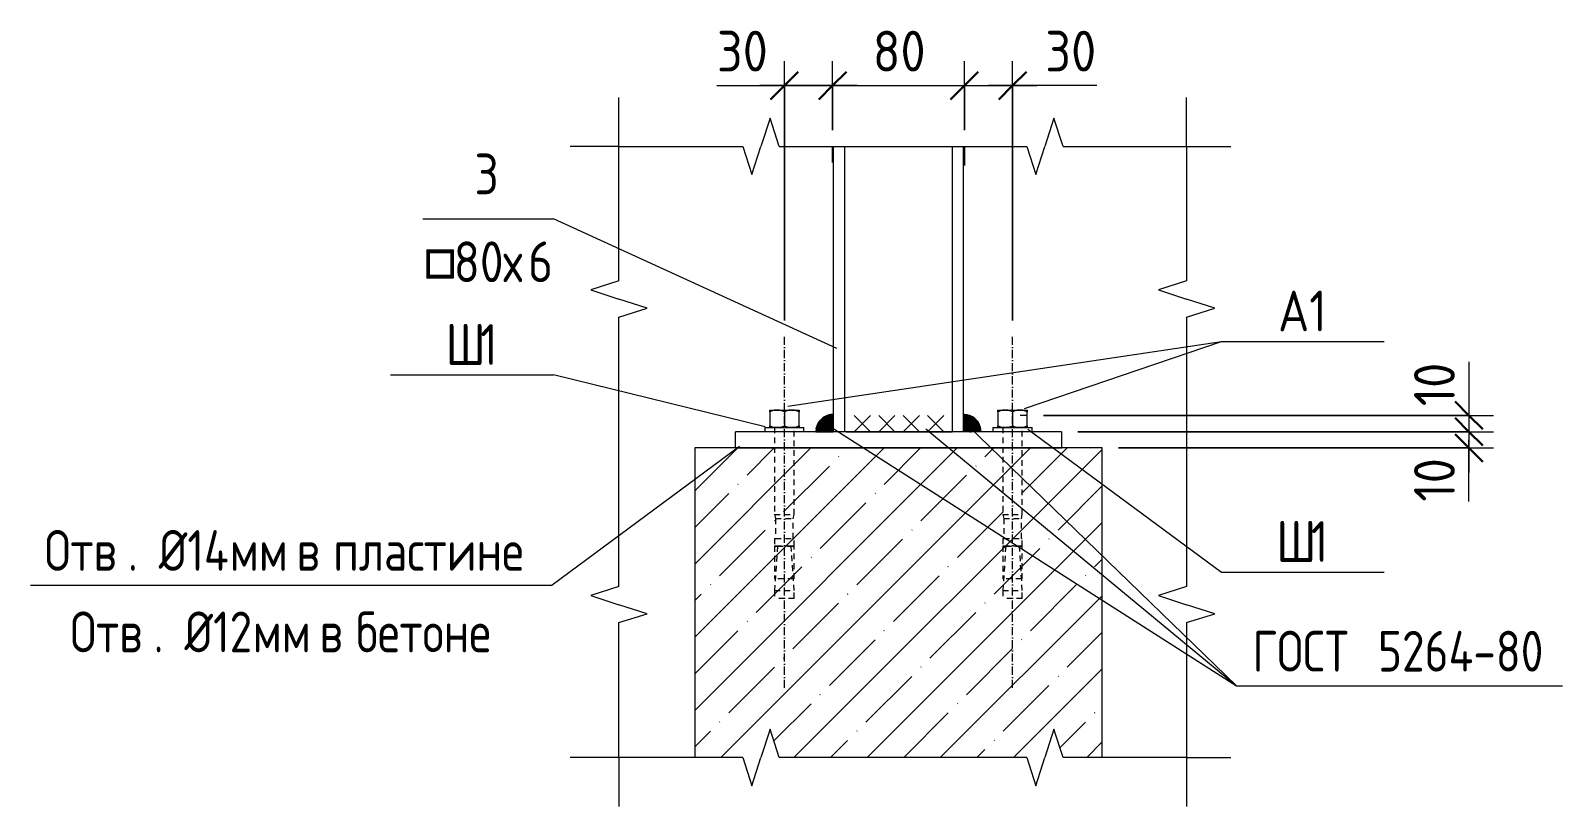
# Model space of a CAD drawing. Header units: millimetres. Extents: x 539 to 32806, y -1166 to 49726.
# Drawn here: x 26835 to 27775, y -220 to 256 of the extents above; entities that cross this region are included whole.
import ezdxf

# ---------------------------------------------------------------- set-up
doc = ezdxf.new("R2010")
doc.units = ezdxf.units.MM
doc.linetypes.add('01 Штриховая _4 мм_', pattern=[6, 3.5, -2.5])
doc.linetypes.add('02 Штрихпунктирная _5 мм_', pattern=[8, 5, -1.5, 0, -1.5])
for name, color, linetype, lineweight in [('AA_Dim', 7, 'Continuous', 9), ('AA_Dim-10', 7, 'Continuous', 9), ('AA_Linii', 7, 'Continuous', 9), ('AA_Oformlenie', 7, 'Continuous', 9), ('AA_Vinoska', 7, 'Continuous', 9), ('AF_Balki', 7, 'Continuous', 20), ('AF_Stena', 7, '01 Штриховая _4 мм_', 20), ('AF_Stena_Опалубка', 253, 'Continuous', 20), ('KR_Colonna_KG', 7, 'Continuous', 20), ('KR_Detal', 7, 'Continuous', 20)]:
    doc.layers.add(name, color=color, linetype=linetype, lineweight=lineweight)
doc.styles.add('GOST Common_3', font='GOST Common.ttf', dxfattribs={"width": 0.85, "height": 25})
doc.styles.add('ISOCPEUR_14', font='isocpeur.ttf', dxfattribs={"width": 0.9, "height": 25})
doc.styles.add('ISOCPEUR_15', font='isocpeur.ttf', dxfattribs={"width": 0.85, "height": 25})
doc.styles.add('ISOCPEUR_16', font='isocpeur.ttf', dxfattribs={"width": 0.85, "height": 25})
doc.dimstyles.new('00_Точн_3_знака__прозр__4', dxfattribs={"dimscale": 304.8, "dimtxt": 24.899529, "dimasz": 0.055774, "dimexe": 0.049213, "dimexo": 0.032808, "dimgap": 0.003281, "dimtad": 1, "dimdec": 3, "dimrnd": 0.001, "dimdsep": 46, "dimtxsty": 'ISOCPEUR_14', "dimblk1": 'OBLIQUE', "dimblk2": 'OBLIQUE', "dimsah": 1, "dimcen": 0.09, "dimdle": 0.049213, "dimazin": 0, "dimtfac": 1, "dimtdec": 4, "dimtix": 1, "dimtmove": 1, "dimatfit": 3, "dimfxl": 1, "dimtvp": 1, "dimtolj": 1, "dimtzin": 0, "dimlwd": 18, "dimlwe": 18, "dimarcsym": 2})
doc.dimstyles.new('05_Округл_1мм__прозр__4', dxfattribs={"dimscale": 304.8, "dimtxt": 24.899529, "dimasz": 0.055774, "dimexe": 0.049213, "dimexo": 0.032808, "dimgap": 0.003281, "dimtad": 1, "dimdec": 0, "dimdsep": 46, "dimtxsty": 'ISOCPEUR_14', "dimblk1": 'OBLIQUE', "dimblk2": 'OBLIQUE', "dimsah": 1, "dimcen": 0.09, "dimdle": 0.049213, "dimazin": 0, "dimtfac": 1, "dimtdec": 4, "dimtix": 1, "dimtmove": 1, "dimatfit": 3, "dimfxl": 1, "dimtvp": 1, "dimtolj": 1, "dimtzin": 0, "dimlwd": 18, "dimlwe": 18, "dimarcsym": 2})
doc.dimstyles.new('05_Округл_5мм__прозр_', dxfattribs={"dimscale": 304.8, "dimtxt": 24.899529, "dimasz": 0.055774, "dimexe": 0.049213, "dimexo": 0.032808, "dimgap": 0.003281, "dimtad": 1, "dimdec": 0, "dimrnd": 5, "dimdsep": 46, "dimtxsty": 'ISOCPEUR_14', "dimblk1": 'OBLIQUE', "dimblk2": 'OBLIQUE', "dimsah": 1, "dimcen": 0.09, "dimdle": 0.049213, "dimazin": 0, "dimtfac": 1, "dimtdec": 4, "dimtix": 1, "dimtmove": 0, "dimatfit": 3, "dimfxl": 1, "dimtvp": 1, "dimtolj": 1, "dimtzin": 0, "dimlwd": 18, "dimlwe": 18, "dimarcsym": 2})

# ---------------------------------------------------------------- blocks, each defined once
blk = doc.blocks.new('243_Профиль гнутый сварной квадратный _НесКол_2ур_ - 80х6-4232274-Сечение а-а')
at = {"layer": 'KR_Colonna_KG'}
for p, q in [((3845.06, 185.16), (3845.06, 10)), ((3852.06, 10), (3852.06, 185.16)), ((3918.06, 185.16), (3918.06, 10)), ((3925.06, 10), (3925.06, 185.16)), ((3851.98, 10), (3845.06, 10)), ((3857.06, 10), (3852.07, 10)), ((3913.06, 10), (3857.06, 10)), ((3918.05, 10), (3913.06, 10)), ((3925.06, 10), (3918.15, 10))]:
    blk.add_line(p, q, dxfattribs=at)
blk = doc.blocks.new('354_Прокат полоса лист широкополосный ГОСТ 103-2006_ГОСТ 19903-2015_ГОСТ 82-70 _НесКаркас_РабПлоск_ - 354_Прокат полоса лист широкополосный ГОСТ 103-2006_ГОСТ 19903-2015_ГОСТ 82-70 _НесКаркас_РабПлоск_-4176979-Сечение а-а')
at = {"layer": 'AF_Balki'}
for p, q in [((3785.06, 0), (3785.06, 10)), ((3985.06, 10), (3785.06, 10)), ((3985.06, 10), (3985.06, 0)), ((3785.06, 0), (3985.06, 0))]:
    blk.add_line(p, q, dxfattribs=at)
blk = doc.blocks.new('354_Шайба_ГОСТ 11371-78_СоедНесК_РабПлоск_ - Шайба_ГОСТ 11371-78-3940405-Сечение а-а')
at = {"layer": 'KR_Detal', "lineweight": 9}
for p, q in [((3943.06, 12.5), (3943.06, 10)), ((3943.06, 12.5), (3967.06, 12.5)), ((3946.58, 10), (3943.06, 10)), ((3967.06, 10), (3946.64, 10)), ((3967.06, 10), (3967.06, 12.5))]:
    blk.add_line(p, q, dxfattribs=at)
blk = doc.blocks.new('354_Шайба_ГОСТ 11371-78_СоедНесК_РабПлоск_ - Шайба_ГОСТ 11371-78-V39-Сечение а-а')
at = {"layer": 'KR_Detal', "lineweight": 9}
for p, q in [((3803.06, 12.5), (3803.06, 10)), ((3803.06, 12.5), (3827.06, 12.5)), ((3827.06, 10), (3803.06, 10)), ((3827.06, 10), (3827.06, 12.5))]:
    blk.add_line(p, q, dxfattribs=at)
blk = doc.blocks.new('354_Анкер клиновой _СоедНесК_РабПлоск_ - M12x120_20-3940024-Сечение а-а')
at = {"layer": 'KR_Detal', "lineweight": 9}
for p, q in [((3946.06, 23.3), (3950.56, 23.3)), ((3946.06, 22.12), (3946.06, 13.68)), ((3950.88, 23.3), (3955.06, 23.3)), ((3955.06, 23.3), (3959.24, 23.3)), ((3955.06, 22.12), (3955.06, 13.68)), ((3959.56, 23.3), (3964.06, 23.3)), ((3964.06, 13.68), (3964.06, 22.12)), ((3950.56, 12.5), (3946.06, 12.5)), ((3955.06, 12.5), (3950.88, 12.5)), ((3959.24, 12.5), (3955.06, 12.5)), ((3964.06, 12.5), (3959.6, 12.5))]:
    blk.add_line(p, q, dxfattribs=at)
at = {"layer": 'KR_Detal', "linetype": '01 Штриховая _4 мм_', "lineweight": 9}
for p, q in [((3949.06, 12.5), (3949.06, -40.9)), ((3961.06, -40.9), (3961.06, 12.5)), ((3949.06, -40.9), (3949.66, -43.3)), ((3949.07, -40.9), (3961.05, -40.9)), ((3949.66, -43.3), (3949.66, -55.5)), ((3949.66, -43.3), (3960.46, -43.3)), ((3960.46, -43.3), (3961.06, -40.9)), ((3960.46, -55.5), (3960.46, -43.3)), ((3949.06, -55.5), (3949.06, -60.3)), ((3949.06, -55.5), (3949.57, -55.5)), ((3949.68, -55.5), (3960.45, -55.5)), ((3960.56, -55.5), (3961.06, -55.5)), ((3961.06, -60.3), (3961.06, -55.5)), ((3949.06, -60.3), (3949.06, -80.3)), ((3949.06, -60.3), (3950.82, -60.3)), ((3950.86, -60.3), (3949.06, -87.5)), ((3950.82, -60.3), (3949.06, -60.3)), ((3950.9, -60.3), (3959.22, -60.3)), ((3959.22, -60.3), (3950.9, -60.3)), ((3961.06, -87.5), (3959.26, -60.3)), ((3959.3, -60.3), (3961.06, -60.3)), ((3961.06, -60.3), (3959.3, -60.3)), ((3961.06, -80.3), (3961.06, -60.3)), ((3949.44, -80.3), (3949.06, -80.3)), ((3960.58, -80.3), (3949.54, -80.3)), ((3961.06, -80.3), (3960.68, -80.3)), ((3949.06, -87.5), (3949.06, -92.3)), ((3961.06, -92.3), (3949.06, -92.3)), ((3949.07, -87.5), (3961.05, -87.5)), ((3961.06, -92.3), (3961.06, -87.5))]:
    blk.add_line(p, q, dxfattribs=at)
at = {"layer": 'KR_Detal', "lineweight": 9}
for points in [[(3950.56, 23.3), (3949.77, 23.3), (3948.24, 23.1), (3946.77, 22.51), (3946.06, 22.12)], [(3946.06, 22.12), (3946.06, 22.51), (3946.06, 23.1), (3946.06, 23.3), (3946.06, 23.3)], [(3955.06, 22.12), (3954.35, 22.51), (3952.89, 23.1), (3951.35, 23.3), (3950.56, 23.3)], [(3959.56, 23.3), (3958.77, 23.3), (3957.24, 23.1), (3955.77, 22.51), (3955.06, 22.12)], [(3964.06, 22.12), (3963.35, 22.51), (3961.89, 23.1), (3960.35, 23.3), (3959.56, 23.3)], [(3964.06, 23.3), (3964.06, 23.3), (3964.06, 23.1), (3964.06, 22.51), (3964.06, 22.12)], [(3946.06, 13.68), (3946.77, 13.29), (3948.24, 12.7), (3949.77, 12.5), (3950.56, 12.5)], [(3946.06, 12.5), (3946.06, 12.5), (3946.06, 12.7), (3946.06, 13.29), (3946.06, 13.68)], [(3950.56, 12.5), (3951.35, 12.5), (3952.89, 12.7), (3954.35, 13.29), (3955.06, 13.68)], [(3955.06, 13.68), (3955.77, 13.29), (3957.24, 12.7), (3958.77, 12.5), (3959.56, 12.5)], [(3959.56, 12.5), (3960.35, 12.5), (3961.89, 12.7), (3963.35, 13.29), (3964.06, 13.68)], [(3964.06, 13.68), (3964.06, 13.29), (3964.06, 12.7), (3964.06, 12.5), (3964.06, 12.5)]]:
    blk.add_open_spline(points, degree=3, dxfattribs=at)
blk = doc.blocks.new('354_Анкер клиновой _СоедНесК_РабПлоск_ - M12x120_20-V38-Сечение а-а')
at = {"layer": 'KR_Detal', "lineweight": 9}
for p, q in [((3806.06, 23.3), (3810.56, 23.3)), ((3806.06, 22.12), (3806.06, 13.68)), ((3810.88, 23.3), (3815.06, 23.3)), ((3815.06, 23.3), (3819.24, 23.3)), ((3815.06, 22.12), (3815.06, 13.68)), ((3819.56, 23.3), (3824.06, 23.3)), ((3824.06, 13.68), (3824.06, 22.12)), ((3810.56, 12.5), (3806.06, 12.5)), ((3815.06, 12.5), (3810.88, 12.5)), ((3819.24, 12.5), (3815.06, 12.5)), ((3824.06, 12.5), (3819.56, 12.5))]:
    blk.add_line(p, q, dxfattribs=at)
at = {"layer": 'KR_Detal', "linetype": '01 Штриховая _4 мм_', "lineweight": 9}
for p, q in [((3809.06, 12.5), (3809.06, -40.9)), ((3821.06, -40.9), (3821.06, 12.5)), ((3809.06, -40.9), (3809.66, -43.3)), ((3809.07, -40.9), (3821.05, -40.9)), ((3809.66, -43.3), (3809.66, -55.5)), ((3809.66, -43.3), (3820.46, -43.3)), ((3820.46, -43.3), (3821.06, -40.9)), ((3820.46, -55.5), (3820.46, -43.3)), ((3809.06, -55.5), (3809.06, -60.3)), ((3809.06, -55.5), (3809.57, -55.5)), ((3809.68, -55.5), (3820.45, -55.5)), ((3820.56, -55.5), (3821.06, -55.5)), ((3821.06, -60.3), (3821.06, -55.5)), ((3809.06, -60.3), (3809.06, -80.3)), ((3809.06, -60.3), (3810.82, -60.3)), ((3810.86, -60.3), (3809.06, -87.5)), ((3810.82, -60.3), (3809.06, -60.3)), ((3810.9, -60.3), (3819.22, -60.3)), ((3819.22, -60.3), (3810.9, -60.3)), ((3821.06, -87.5), (3819.26, -60.3)), ((3819.3, -60.3), (3821.06, -60.3)), ((3821.06, -60.3), (3819.3, -60.3)), ((3821.06, -80.3), (3821.06, -60.3)), ((3809.44, -80.3), (3809.06, -80.3)), ((3820.58, -80.3), (3809.54, -80.3)), ((3821.06, -80.3), (3820.68, -80.3)), ((3809.06, -87.5), (3809.06, -92.3)), ((3821.06, -92.3), (3809.06, -92.3)), ((3809.07, -87.5), (3821.05, -87.5)), ((3821.06, -92.3), (3821.06, -87.5))]:
    blk.add_line(p, q, dxfattribs=at)
at = {"layer": 'KR_Detal', "lineweight": 9}
for points in [[(3810.56, 23.3), (3809.77, 23.3), (3808.24, 23.1), (3806.77, 22.51), (3806.06, 22.12)], [(3806.06, 22.12), (3806.06, 22.51), (3806.06, 23.1), (3806.06, 23.3), (3806.06, 23.3)], [(3815.06, 22.12), (3814.35, 22.51), (3812.89, 23.1), (3811.35, 23.3), (3810.56, 23.3)], [(3819.56, 23.3), (3818.77, 23.3), (3817.24, 23.1), (3815.77, 22.51), (3815.06, 22.12)], [(3824.06, 22.12), (3823.35, 22.51), (3821.89, 23.1), (3820.35, 23.3), (3819.56, 23.3)], [(3824.06, 23.3), (3824.06, 23.3), (3824.06, 23.1), (3824.06, 22.51), (3824.06, 22.12)], [(3806.06, 13.68), (3806.77, 13.29), (3808.24, 12.7), (3809.77, 12.5), (3810.56, 12.5)], [(3806.06, 12.5), (3806.06, 12.5), (3806.06, 12.7), (3806.06, 13.29), (3806.06, 13.68)], [(3810.56, 12.5), (3811.35, 12.5), (3812.89, 12.7), (3814.35, 13.29), (3815.06, 13.68)], [(3815.06, 13.68), (3815.77, 13.29), (3817.24, 12.7), (3818.77, 12.5), (3819.56, 12.5)], [(3819.56, 12.5), (3820.35, 12.5), (3821.89, 12.7), (3823.35, 13.29), (3824.06, 13.68)], [(3824.06, 13.68), (3824.06, 13.29), (3824.06, 12.7), (3824.06, 12.5), (3824.06, 12.5)]]:
    blk.add_open_spline(points, degree=3, dxfattribs=at)
blk = doc.blocks.new('011_Прямоугольник обрыва _ЭлУзла_ - 011_Прямоугольник обрыва _ЭлУзла_-4175682-Сечение а-а')
at = {"layer": 'AA_Oformlenie'}
for p, q in [((3713.58, 102.63), (3713.58, 185.16)), ((3713.58, 185.16), (3789.64, 185.16)), ((3811.91, 185.16), (3963.78, 185.16)), ((3986.04, 185.16), (4061.85, 185.16)), ((4061.85, 185.16), (4061.85, 102.63)), ((3713.58, -84.95), (3713.58, 80.37)), ((4061.85, 80.37), (4061.85, -84.95)), ((3713.58, -190), (3713.58, -107.21)), ((4061.85, -107.21), (4061.85, -190)), ((3789.64, -190), (3713.58, -190)), ((3963.78, -190), (3811.91, -190)), ((4061.85, -190), (3986.04, -190))]:
    blk.add_line(p, q, dxfattribs=at)
blk = doc.blocks.new('Последовательность узлов - Сплошная 2мм М5-2304530-Сечение а-а')
at = {"layer": 'AA_Oformlenie'}
for p, q in [((3857.93, 20), (3867.93, 10)), ((3867.93, 20), (3857.93, 10)), ((3872.93, 20), (3882.93, 10)), ((3882.93, 20), (3872.93, 10)), ((3887.93, 20), (3897.93, 10)), ((3897.93, 20), (3887.93, 10)), ((3902.93, 20), (3912.93, 10)), ((3912.93, 20), (3902.93, 10)), ((3852.93, 10), (3872.93, 10)), ((3867.93, 10), (3887.93, 10)), ((3882.93, 10), (3902.93, 10)), ((3897.93, 10), (3917.93, 10))]:
    blk.add_line(p, q, dxfattribs=at)
blk = doc.blocks.new('DIMBLOCK54-Сечение а-а')
at = {"layer": 'AA_Dim-10', "lineweight": 18}
for p, q in [((27327.02, 195.16), (27327.02, 237.45)), ((27407.88, 195.16), (27407.88, 237.45)), ((27312.02, 222.45), (27422.88, 222.45)), ((27327.02, 222.45), (27327.02, 195.16)), ((27407.88, 222.45), (27407.88, 195.16))]:
    blk.add_line(p, q, dxfattribs=at)
at = {"layer": 'AA_Dim-10', "lineweight": 30}
for p, q in [((27327.02, 222.45), (27335.52, 230.95)), ((27407.88, 222.45), (27416.38, 230.95)), ((27327.02, 222.45), (27318.52, 213.95)), ((27407.88, 222.45), (27399.38, 213.95))]:
    blk.add_line(p, q, dxfattribs=at)
at = {"layer": 'AA_Dim-10', "color": 0, "lineweight": 18, "insert": (27351.65, 256.11), "char_height": 25, "width": 37.9239, "attachment_point": 1, "line_spacing_factor": 1.149209, "style": 'ISOCPEUR_14'}
blk.add_mtext('80', dxfattribs=at)
blk = doc.blocks.new('_Oblique')
at = {"color": 0, "linetype": 'ByBlock', "lineweight": -2}
blk.add_line((-0.5, -0.5), (0.5, 0.5), dxfattribs=at)
blk = doc.blocks.new('DIMBLOCK55-Сечение а-а')
at = {"layer": 'AA_Dim-10', "lineweight": 18}
for p, q in [((27407.88, 195.16), (27407.88, 237.45)), ((27437.41, 78.3), (27437.41, 237.45)), ((27392.88, 222.45), (27452.41, 222.45)), ((27407.88, 222.45), (27407.88, 195.16)), ((27447.49, 222.45), (27422.65, 222.45)), ((27437.41, 222.45), (27437.41, 78.3)), ((27489.1, 222.45), (27447.49, 222.45))]:
    blk.add_line(p, q, dxfattribs=at)
at = {"layer": 'AA_Dim-10', "lineweight": 30}
for p, q in [((27407.88, 222.45), (27416.38, 230.95)), ((27437.41, 222.45), (27445.91, 230.95)), ((27407.88, 222.45), (27399.38, 213.95)), ((27437.41, 222.45), (27428.91, 213.95))]:
    blk.add_line(p, q, dxfattribs=at)
at = {"layer": 'AA_Dim-10', "color": 0, "lineweight": 18, "insert": (27457.49, 256.11), "char_height": 25, "width": 37.9239, "attachment_point": 1, "line_spacing_factor": 1.149209, "style": 'ISOCPEUR_14'}
blk.add_mtext('30', dxfattribs=at)
blk = doc.blocks.new('DIMBLOCK56-Сечение а-а')
at = {"layer": 'AA_Dim-10', "lineweight": 18}
for p, q in [((27297.41, 78.3), (27297.41, 237.45)), ((27327.02, 195.16), (27327.02, 237.45)), ((27256.03, 222.45), (27297.64, 222.45)), ((27342.02, 222.45), (27282.41, 222.45)), ((27297.41, 222.45), (27297.41, 78.3)), ((27297.64, 222.45), (27312.22, 222.45)), ((27327.02, 222.45), (27327.02, 195.16))]:
    blk.add_line(p, q, dxfattribs=at)
at = {"layer": 'AA_Dim-10', "lineweight": 30}
for p, q in [((27297.41, 222.45), (27305.91, 230.95)), ((27327.02, 222.45), (27335.52, 230.95)), ((27297.41, 222.45), (27288.91, 213.95)), ((27327.02, 222.45), (27318.52, 213.95))]:
    blk.add_line(p, q, dxfattribs=at)
at = {"layer": 'AA_Dim-10', "color": 0, "lineweight": 18, "insert": (27256.03, 256.11), "char_height": 25, "width": 37.9239, "attachment_point": 1, "line_spacing_factor": 1.149209, "style": 'ISOCPEUR_14'}
blk.add_mtext('30', dxfattribs=at)
blk = doc.blocks.new('010_Текст с выноской - Текст 2 строки-3030202-Сечение а-а')
at = {"layer": 'AA_Vinoska'}
blk.add_line((4092.41, -146.07), (4292.41, -146.07), dxfattribs=at)
blk = doc.blocks.new('010_Текст с выноской - Текст 2 строки-4176966-Сечение а-а')
at = {"layer": 'AA_Vinoska'}
blk.add_line((3352.58, -84.23), (3672.58, -84.23), dxfattribs=at)
blk = doc.blocks.new('043_М_КолонныКМ - Позиция_дп8-4163876-Сечение а-а')
at = {"layer": 'AA_Vinoska'}
blk.add_line((3593.27, 140.67), (3673.27, 140.67), dxfattribs=at)
blk = doc.blocks.new('044_М_Универсальная с полкой - Марка-3031129-Сечение а-а')
at = {"layer": 'AA_Vinoska'}
blk.add_line((4083.16, 65.39), (4183.16, 65.39), dxfattribs=at)
blk = doc.blocks.new('DIMBLOCK57-Сечение а-а')
at = {"layer": 'AA_Dim-10', "lineweight": 18}
for p, q in [((27717.42, 52.93), (27717.42, 15.64)), ((27717.42, 35), (27717.42, 10)), ((27456.41, 20), (27732.42, 20)), ((27717.42, 20), (27456.41, 20)), ((27477.41, 10), (27732.42, 10)), ((27717.42, 10), (27477.41, 10)), ((27717.42, 15.64), (27717.42, 15))]:
    blk.add_line(p, q, dxfattribs=at)
at = {"layer": 'AA_Dim-10', "lineweight": 30}
for p, q in [((27717.42, 20), (27708.92, 28.5)), ((27717.42, 20), (27725.92, 11.5)), ((27717.42, 10), (27708.92, 18.5)), ((27717.42, 10), (27725.92, 1.5))]:
    blk.add_line(p, q, dxfattribs=at)
at = {"layer": 'AA_Dim-10', "color": 0, "lineweight": 18, "insert": (27683.76, 25.64), "char_height": 25, "width": 32.7525, "attachment_point": 1, "rotation": 90, "line_spacing_factor": 1.149209, "style": 'ISOCPEUR_14'}
blk.add_mtext('10', dxfattribs=at)
blk = doc.blocks.new('DIMBLOCK58-Сечение а-а')
at = {"layer": 'AA_Dim-10', "lineweight": 18}
for p, q in [((27477.41, 10), (27732.42, 10)), ((27717.42, 10), (27477.41, 10)), ((27717.42, 10), (27717.42, -15)), ((27502.41, 0), (27732.42, 0)), ((27717.42, 0), (27502.41, 0)), ((27717.42, 4.36), (27717.42, 5)), ((27717.42, -32.93), (27717.42, 4.36))]:
    blk.add_line(p, q, dxfattribs=at)
at = {"layer": 'AA_Dim-10', "lineweight": 30}
for p, q in [((27717.42, 10), (27708.92, 18.5)), ((27717.42, 10), (27725.92, 1.5)), ((27717.42, 0), (27708.92, 8.5)), ((27717.42, 0), (27725.92, -8.5))]:
    blk.add_line(p, q, dxfattribs=at)
at = {"layer": 'AA_Dim-10', "color": 0, "lineweight": 18, "insert": (27683.76, -32.93), "char_height": 25, "width": 32.7525, "attachment_point": 1, "rotation": 90, "line_spacing_factor": 1.149209, "style": 'ISOCPEUR_14'}
blk.add_mtext('10', dxfattribs=at)

msp = doc.modelspace()

# ---------------------------------------------------------------- hatches: boundary and pattern name
at = {"layer": 'AA_Oformlenie'}
for points in [[(27317.1324, 10), (27327.4116, 10), (27327.4116, 20.6418), (27324.6573, 20.2792), (27322.0907, 19.216), (27319.8867, 17.5249), (27318.1955, 15.3209), (27317.1324, 12.7543), (27316.7698, 10)], [(27412.7325, 10), (27418.0534, 10), (27417.6907, 12.7543), (27416.6276, 15.3209), (27414.9365, 17.5249), (27412.7325, 19.216), (27410.1659, 20.2792), (27407.4116, 20.6418), (27407.4116, 10), (27410.1659, 10)]]:
    msp.add_hatch(color=250, dxfattribs=at).paths.add_polyline_path(points)
at = {"layer": 'AF_Stena', "linetype": 'Continuous', "lineweight": 9}
h = msp.add_hatch(dxfattribs=at)
h.set_pattern_fill('FP_5', color=256, style=0, pattern_type=2)
h.set_pattern_definition([(45, (27364.28, -1071.925), (-22.4506, 22.4506), []), (45, (27386.73, -1071.925), (-22.4506, 22.4506), [39.687, -7.937, 0.3353, -7.602])])
h.paths.add_polyline_path([(27468.3925, -190), (27492.4116, -190), (27492.4116, 0), (27242.4116, 0), (27242.4116, -190), (27271.9944, -190), (27271.9944, -181.9689), (27282.9944, -181.9689), (27282.9944, -190), (27288.6253, -172.67), (27294.2562, -190), (27446.1308, -190), (27446.1308, -181.9689), (27457.1308, -181.9689), (27457.1308, -190), (27462.7617, -172.67), (27465.7831, -181.9689)])

# ---------------------------------------------------------------- linework, layer by layer
at = {"layer": 'AA_Linii'}
for p, q in [((27327.0205, 175.3315), (27327.0205, 185.1596)), ((27407.8849, 185.1596), (27407.8849, 173.3813)), ((27327.4116, 10), (27327.4116, 20.6418)), ((27407.4116, 10), (27407.4116, 20.6418)), ((27446.4116, 20), (27442.0656, 20)), ((27316.7698, 10), (27327.4116, 10)), ((27418.0534, 10), (27407.4116, 10))]:
    msp.add_line(p, q, dxfattribs=at)
at = {"layer": 'AA_Linii', "linetype": '02 Штрихпунктирная _5 мм_', "lineweight": 20}
for p, q in [((27297.4116, -147.3), (27297.4116, 68.3)), ((27437.4116, -147.3), (27437.4116, 68.3)), ((27327.4116, 20.6418), (27327.4116, 10)), ((27407.4116, 20.6418), (27407.4116, 10)), ((27316.7698, 10), (27327.4116, 10)), ((27418.0534, 10), (27407.4116, 10))]:
    msp.add_line(p, q, dxfattribs=at)
at = {"layer": 'AA_Linii'}
for centre, start, end in [((27327.4116, 10), 90, 180), ((27407.4116, 10), 360, 90)]:
    msp.add_arc(centre, 10.6418, start, end, dxfattribs=at)
at = {"layer": 'AA_Linii', "linetype": '02 Штрихпунктирная _5 мм_', "lineweight": 20}
for centre, start, end in [((27327.4116, 10), 90, 180), ((27407.4116, 10), 360, 90)]:
    msp.add_arc(centre, 10.6418, start, end, dxfattribs=at)
at = {"layer": 'AA_Vinoska'}
for p, q in [((27195.9262, 185.1596), (27195.9262, 215.1596)), ((27544.199, 185.1596), (27544.199, 215.1596)), ((27288.6253, 202.4896), (27282.9944, 185.1596)), ((27294.2562, 185.1596), (27288.6253, 202.4896)), ((27462.7617, 202.4896), (27457.1308, 185.1596)), ((27468.3925, 185.1596), (27462.7617, 202.4896)), ((27195.9262, 185.1596), (27165.9262, 185.1596)), ((27271.9944, 185.1596), (27277.4944, 167.8391)), ((27277.4944, 167.8391), (27282.9944, 185.1596)), ((27446.1308, 185.1596), (27451.6308, 167.8391)), ((27451.6308, 167.8391), (27457.1308, 185.1596)), ((27544.199, 185.1596), (27571.4013, 185.1596)), ((27329.5045, 60.9864), (27155.824, 140.6675)), ((27195.9262, 102.6314), (27178.5962, 97.0006)), ((27178.5962, 97.0006), (27195.9262, 91.3697)), ((27544.199, 102.6314), (27526.869, 97.0006)), ((27526.869, 97.0006), (27544.199, 91.3697)), ((27213.2468, 85.8697), (27195.9262, 91.3697)), ((27195.9262, 80.3697), (27213.2468, 85.8697)), ((27561.5195, 85.8697), (27544.199, 91.3697)), ((27544.199, 80.3697), (27561.5195, 85.8697)), ((27299.599, 25.6057), (27565.5129, 65.3881)), ((27444.7698, 24.2098), (27565.5129, 65.3881)), ((27285.6402, 13.0428), (27155.824, 44.7989)), ((27323.8185, 14.2046), (27574.7602, -146.0721)), ((27384.2796, 11.6969), (27574.7602, -146.0721)), ((27410.0998, 13.567), (27574.7602, -146.0721)), ((27446.8636, 11.6469), (27565.5129, -76.144)), ((27269.8217, 0.8488), (27154.9316, -84.2297)), ((27195.9262, -84.9484), (27178.5962, -90.5792)), ((27178.5962, -90.5792), (27195.9262, -96.2101)), ((27544.199, -84.9484), (27526.869, -90.5792)), ((27526.869, -90.5792), (27544.199, -96.2101)), ((27213.2468, -101.7101), (27195.9262, -96.2101)), ((27195.9262, -107.2101), (27213.2468, -101.7101)), ((27561.5195, -101.7101), (27544.199, -96.2101)), ((27544.199, -107.2101), (27561.5195, -101.7101)), ((27288.6253, -172.67), (27282.9944, -190)), ((27294.2562, -190), (27288.6253, -172.67)), ((27462.7617, -172.67), (27457.1308, -190)), ((27468.3925, -190), (27462.7617, -172.67)), ((27195.9262, -190), (27165.9262, -190)), ((27195.9262, -190), (27195.9262, -220)), ((27271.9944, -190), (27277.4944, -207.3205)), ((27277.4944, -207.3205), (27282.9944, -190)), ((27446.1308, -190), (27451.6308, -207.3205)), ((27451.6308, -207.3205), (27457.1308, -190)), ((27544.199, -190), (27571.4013, -190)), ((27544.199, -190), (27544.199, -220))]:
    msp.add_line(p, q, dxfattribs=at)
at = {"layer": 'AF_Stena_Опалубка'}
for p, q in [((27242.4116, 0), (27242.4116, -190)), ((27492.4116, 0), (27242.4116, 0)), ((27492.4116, -190), (27492.4116, 0))]:
    msp.add_line(p, q, dxfattribs=at)

# ---------------------------------------------------------------- block references
at = {"layer": 'AA_Oformlenie'}
for name in ['011_Прямоугольник обрыва _ЭлУзла_ - 011_Прямоугольник обрыва _ЭлУзла_-4175682-Сечение а-а', 'Последовательность узлов - Сплошная 2мм М5-2304530-Сечение а-а']:
    msp.add_blockref(name, (23482.3497, 0), dxfattribs=at)
at = {"layer": 'AA_Vinoska'}
for name, p in [('043_М_КолонныКМ - Позиция_дп8-4163876-Сечение а-а', (23482.3497, 0)), ('044_М_Универсальная с полкой - Марка-3031129-Сечение а-а', (23482.3497, 0)), ('044_М_Универсальная с полкой - Марка-3031129-Сечение а-а', (23482.3497, 0)), ('044_М_Универсальная с полкой - Марка-3031129-Сечение а-а', (22972.6608, -20.5891)), ('010_Текст с выноской - Текст 2 строки-4176966-Сечение а-а', (23482.3497, 0)), ('044_М_Универсальная с полкой - Марка-3031129-Сечение а-а', (23482.3497, -141.5321)), ('010_Текст с выноской - Текст 2 строки-3030202-Сечение а-а', (23482.3497, 0))]:
    msp.add_blockref(name, p, dxfattribs=at)
at = {"layer": 'AF_Balki'}
msp.add_blockref('354_Прокат полоса лист широкополосный ГОСТ 103-2006_ГОСТ 19903-2015_ГОСТ 82-70 _НесКаркас_РабПлоск_ - 354_Прокат полоса лист широкополосный ГОСТ 103-2006_ГОСТ 19903-2015_ГОСТ 82-70 _НесКаркас_РабПлоск_-4176979-Сечение а-а', (23482.3497, 0), dxfattribs=at)
at = {"layer": 'KR_Colonna_KG'}
msp.add_blockref('243_Профиль гнутый сварной квадратный _НесКол_2ур_ - 80х6-4232274-Сечение а-а', (23482.3497, 0), dxfattribs=at)
at = {"layer": 'KR_Detal', "linetype": '01 Штриховая _4 мм_', "lineweight": 9}
for name in ['354_Анкер клиновой _СоедНесК_РабПлоск_ - M12x120_20-V38-Сечение а-а', '354_Анкер клиновой _СоедНесК_РабПлоск_ - M12x120_20-3940024-Сечение а-а']:
    msp.add_blockref(name, (23482.3497, 0), dxfattribs=at)
at = {"layer": 'KR_Detal', "lineweight": 9}
for name in ['354_Шайба_ГОСТ 11371-78_СоедНесК_РабПлоск_ - Шайба_ГОСТ 11371-78-V39-Сечение а-а', '354_Шайба_ГОСТ 11371-78_СоедНесК_РабПлоск_ - Шайба_ГОСТ 11371-78-3940405-Сечение а-а']:
    msp.add_blockref(name, (23482.3497, 0), dxfattribs=at)

# ---------------------------------------------------------------- texts
at = {"layer": 'AA_Vinoska', "char_height": 25, "attachment_point": 1}
for s, insert, width, style in [('\\fISOCPEUR|b0|i0|c204|p34|;\\W.85;3', (27107.2463, 180.6928), 18.398728, 'ISOCPEUR_15'), ('80', (27094.5301, 126.7963), 36.797456, 'ISOCPEUR_15'), ('\\fISOCPEUR|b0|i0|c204|p34|;\\W.85;6', (27140.0716, 126.7963), 18.398728, 'ISOCPEUR_15'), ('\\fISOCPEUR|b0|i0|c130|p34|;\\W.85;□', (27075.414, 126.7963), 23.168769, 'ISOCPEUR_16'), ('\\fISOCPEUR|b0|i0|c204|p34|;\\W.85;х', (27124.8911, 126.7963), 18.398728, 'ISOCPEUR_15'), ('\\fISOCPEUR|b0|i0|c204|p34|;\\W.85;А', (27600.3404, 96.6043), 23.168769, 'ISOCPEUR_15'), ('\\fISOCPEUR|b0|i0|c204|p34|;\\W.85;А', (27600.3404, 96.6043), 23.168769, 'ISOCPEUR_15'), ('\\fISOCPEUR|b0|i0|c204|p34|;\\W.85;1', (27619.4566, 96.6043), 12.947253, 'ISOCPEUR_15'), ('\\fISOCPEUR|b0|i0|c204|p34|;\\W.85;1', (27619.4566, 96.6043), 12.947253, 'ISOCPEUR_15'), ('\\fISOCPEUR|b0|i0|c204|p34|;\\W.85;Ш', (27089.504, 76.0152), 25.894506, 'ISOCPEUR_15'), ('\\fISOCPEUR|b0|i0|c204|p34|;\\W.85;1', (27110.8691, 76.0152), 12.947253, 'ISOCPEUR_15'), ('\\fISOCPEUR|b0|i0|c204|p34|;\\W.85;Ш', (27599.1929, -44.9278), 25.894506, 'ISOCPEUR_15'), ('\\fISOCPEUR|b0|i0|c204|p34|;\\W.85;1', (27620.558, -44.9278), 12.947253, 'ISOCPEUR_15'), ('Отв', (26843.5069, -50.4066), 62.010528, 'GOST Common_3'), ('. Ø14', (26894.6708, -50.4066), 75.639216, 'GOST Common_3'), ('\\fGOST Common|b0|i0|c204|p34|;\\W.85; ', (26990.8137, -50.4066), 8.858647, 'GOST Common_3'), ('\\fGOST Common|b0|i0|c204|p34|;\\W.85; ', (27013.3033, -50.4066), 8.858647, 'GOST Common_3'), ('мм', (26957.0793, -50.4066), 40.886063, 'GOST Common_3'), ('\\fGOST Common|b0|i0|c204|p34|;\\W.85;в', (26998.1228, -50.4066), 18.398728, 'GOST Common_3'), ('пластине', (27020.6124, -50.4066), 151.278431, 'GOST Common_3'), ('Отв', (26859.2744, -100.4066), 62.010528, 'GOST Common_3'), ('. Ø12', (26910.4383, -100.4066), 73.594912, 'GOST Common_3'), ('\\fGOST Common|b0|i0|c204|p34|;\\W.85; ', (27004.8945, -100.4066), 8.858647, 'GOST Common_3'), ('\\fGOST Common|b0|i0|c204|p34|;\\W.85; ', (27027.3841, -100.4066), 8.858647, 'GOST Common_3'), ('бетоне', (27034.6932, -100.4066), 115.162409, 'GOST Common_3'), ('мм', (26971.1601, -100.4066), 40.886063, 'GOST Common_3'), ('\\fGOST Common|b0|i0|c204|p34|;\\W.85;в', (27012.2036, -100.4066), 18.398728, 'GOST Common_3'), ('ГОСТ', (27584.6205, -112.249), 77.683519, 'GOST Common_3'), (' 5264-80', (27648.7158, -112.249), 139.694047, 'GOST Common_3')]:
    msp.add_mtext(s, dxfattribs=dict(at, insert=insert, width=width, style=style))

# ---------------------------------------------------------------- dimensions: what is measured, and where the dimension line sits
at = {"layer": 'AA_Dim', "lineweight": 18}
for base, p1, p2, override, picture, middle in [((27297.4116, 222.4486), (27327.0205, 185.1596), (27297.4116, 68.3), {"dimpost": '<>', "dimfxl": 120.552312}, 'DIMBLOCK56-Сечение а-а', (27274.9964, 239.4433)), ((27437.4116, 222.4486), (27407.8849, 185.1596), (27437.4116, 68.3), {"dimpost": '<>', "dimfxl": 120.53214}, 'DIMBLOCK55-Сечение а-а', (27476.4556, 239.4433))]:
    dim = msp.add_linear_dim(base=base, p1=p1, p2=p2, dimstyle='05_Округл_1мм__прозр__4', override=override, dxfattribs=at)
    dim.commit()
    dim.dimension.update_dxf_attribs({"geometry": picture, "text_midpoint": middle, "dimtype": 160})
dim = msp.add_linear_dim(base=(27407.8849, 222.4486), p1=(27327.0205, 185.1596), p2=(27407.8849, 185.1596), dimstyle='05_Округл_5мм__прозр_', override={"dimpost": '<>', "dimfxl": 80.864337}, dxfattribs=at)
dim.commit()
dim.dimension.update_dxf_attribs({"geometry": 'DIMBLOCK54-Сечение а-а', "text_midpoint": (27367.4527, 235.9486)})
for base, p1, p2, override, picture, middle in [((27717.4186, 10), (27446.4116, 20), (27467.4116, 10), {"dimpost": '<>', "dimfxl": 23.259407}, 'DIMBLOCK57-Сечение а-а', (27700.4238, 42.0166)), ((27717.4186, 0), (27467.4116, 10), (27492.4116, 0), {"dimpost": '<>', "dimfxl": 26.925824}, 'DIMBLOCK58-Сечение а-а', (27700.4238, -16.5579))]:
    dim = msp.add_linear_dim(base=base, p1=p1, p2=p2, angle=90, dimstyle='00_Точн_3_знака__прозр__4', override=override, dxfattribs=at)
    dim.commit()
    dim.dimension.update_dxf_attribs({"geometry": picture, "text_midpoint": middle, "dimtype": 160, "text_rotation": 90})

doc.saveas('drawing.dxf')
